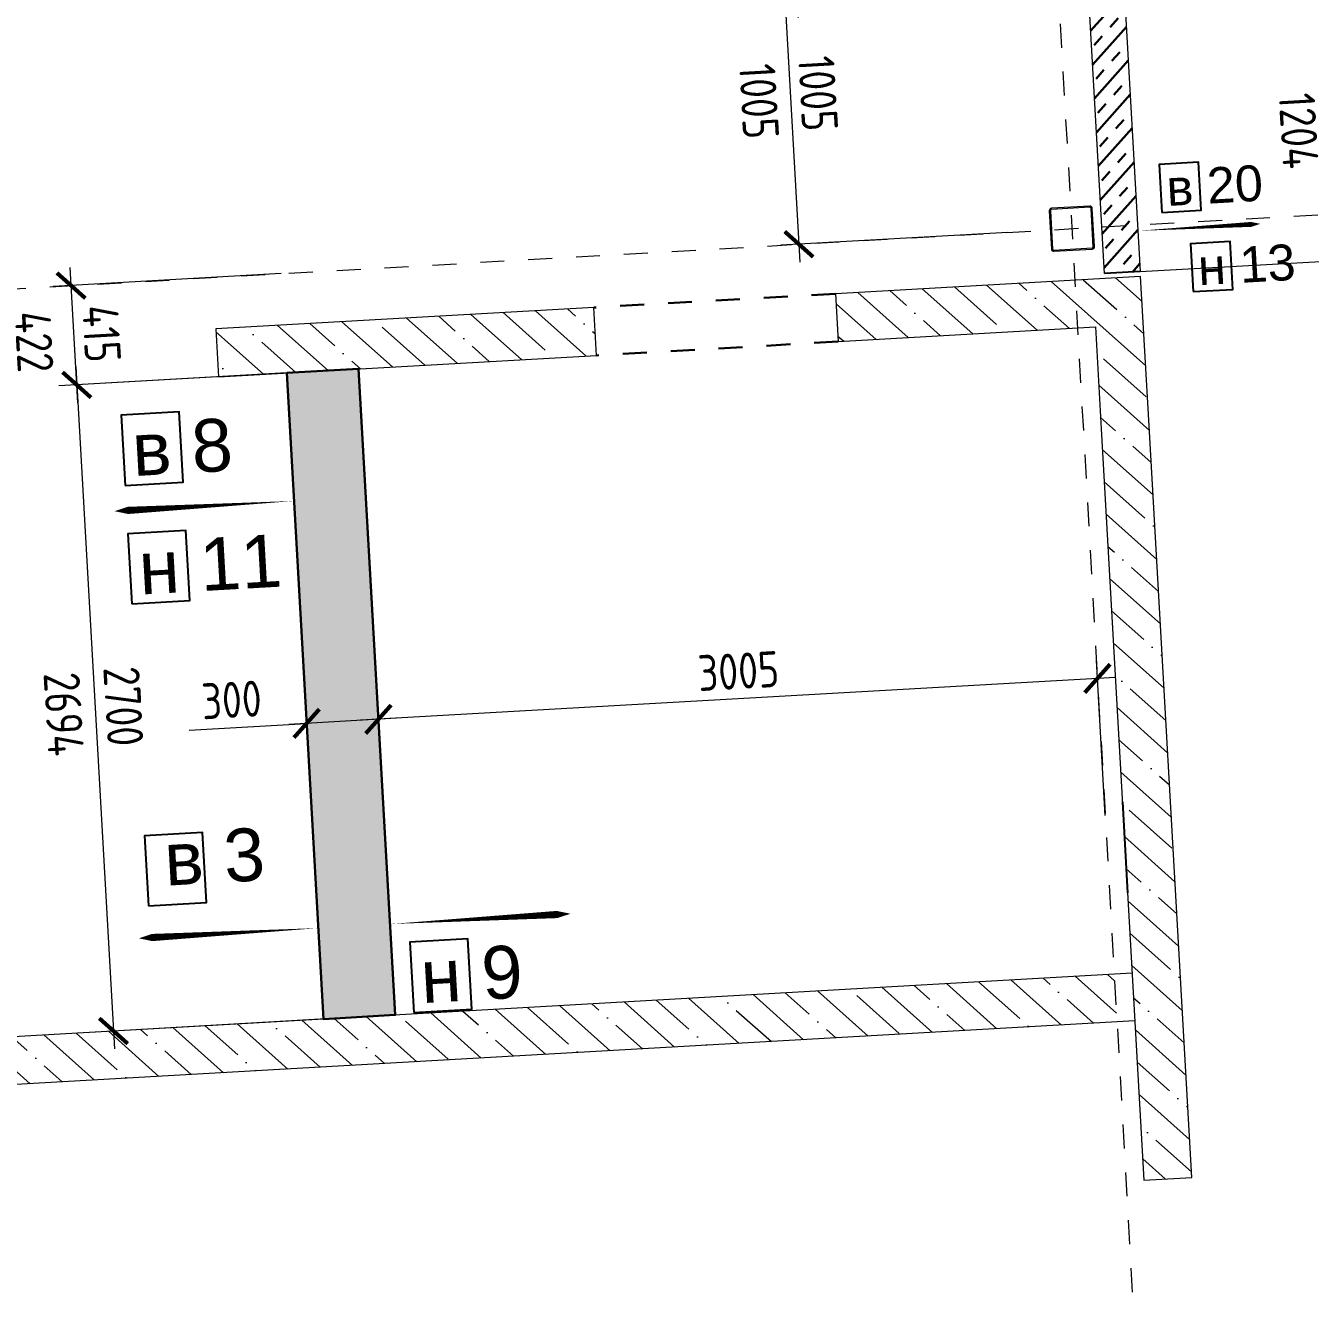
# Model space of a CAD drawing. Header units: metres. Extents: x 93803 to 107732, y 94484 to 125083.
# Drawn here: x 107720.66 to 107726.02, y 110800.46 to 110805.75 of the extents above; entities that cross this region are included whole.
import ezdxf

# ---------------------------------------------------------------- set-up
doc = ezdxf.new("R2010")
doc.units = ezdxf.units.M
doc.header["$PDMODE"] = 35
doc.header["$PDSIZE"] = 1
doc.linetypes.add('_ШПТ__20_т__2_5__Линия сетки', pattern=[25, 20, -2.5, 0, -2.5])
doc.linetypes.add('_ШТР__3__1_5_', pattern=[4.5, 3, -1.5])
doc.layers.get('Defpoints').update_dxf_attribs({"color": 253})
for name, color, linetype in [('2023.10.30_В_ОТКЛОНЕНИЯ', 7, 'Continuous'), ('2023.10.30_Н_ОТКЛОНЕНИЯ', 7, 'Continuous'), ('2023.11.08_В_ОТКЛОНЕНИЯ', 7, 'Continuous'), ('2023.11.08_Н_ОТКЛОНЕНИЯ', 7, 'Continuous')]:
    doc.layers.add(name, color=color, linetype=linetype)
doc.layers.add('Лестницы', color=7, linetype='Continuous', lineweight=9, true_color=0x506c76)
for name, color, linetype, lineweight in [('Оси', 250, 'Continuous', 9), ('Основной', 7, 'Continuous', 30), ('Размеры', 250, 'Continuous', 9), ('Стены', 7, 'Continuous', 18), ('Стены штриховка', 7, 'Continuous', 30)]:
    doc.layers.add(name, color=color, linetype=linetype, lineweight=lineweight)
doc.styles.add('AxeAndPointZ', font='arial.ttf')
doc.styles.add('ГОСТ 2.304', font='CS_Gost2304.shx')
doc.dimstyles.new('невидим', dxfattribs={"dimscale": 100, "dimtxt": 1.5, "dimasz": 1.5, "dimexe": 0.3, "dimexo": 0, "dimgap": 0.5, "dimtad": 1, "dimdec": 0, "dimtxsty": 'ГОСТ 2.304', "dimblk": 'OBLIQUE', "dimcen": 2.5, "dimdle": 0.5, "dimse1": 1, "dimse2": 1, "dimsd1": 1, "dimsd2": 1, "dimadec": 0, "dimazin": 2, "dimtfac": 0.75, "dimtdec": 0, "dimtofl": 0, "dimtmove": 2, "dimatfit": 3, "dimfxl": 1, "dimtfill": 1, "dimtolj": 1, "dimlwd": 9, "dimlwe": 9, "dimarcsym": 1})
doc.dimstyles.new('СПДС', dxfattribs={"dimscale": 100, "dimtxt": 2, "dimasz": 1.5, "dimexe": 1, "dimexo": 0, "dimgap": 0.5, "dimtad": 1, "dimdec": 0, "dimtxsty": 'ГОСТ 2.304', "dimblk": 'ARCHTICK', "dimcen": 2.5, "dimdle": 1, "dimadec": 0, "dimazin": 2, "dimtfac": 0.75, "dimtdec": 0, "dimtmove": 1, "dimatfit": 3, "dimfxl": 1, "dimtfill": 1, "dimtolj": 1, "dimlwd": 9, "dimlwe": 9, "dimarcsym": 1})

# ---------------------------------------------------------------- blocks, each defined once
blk = doc.blocks.new('_ArchTick')
at = {"color": 0, "linetype": 'ByBlock', "const_width": 0.15}
blk.add_lwpolyline([(-0.5, -0.5), (0.5, 0.5)], dxfattribs=at)
blk = doc.blocks.new('*D4984')
at = {"layer": 'Defpoints', "color": 0, "ltscale": 75, "transparency": 16777216}
for p in [(39131.5, 5790), (38126.5, 5740.3), (39131.5, 4916.3)]:
    blk.add_point(p, dxfattribs=at)
at = {"layer": 'Размеры', "color": 0, "lineweight": 9, "ltscale": 75, "transparency": 16777216}
for p, q in [((39131.5, 5790), (39131.5, 4841.3)), ((38126.5, 5740.3), (38126.5, 4841.3)), ((38051.5, 4916.3), (39206.5, 4916.3))]:
    blk.add_line(p, q, dxfattribs=at)
at = {"layer": 'Размеры', "color": 0, "lineweight": 9, "ltscale": 75, "transparency": 16777216, "xscale": 112.5, "yscale": 112.5, "zscale": 112.5, "rotation": 180}
blk.add_blockref('_ArchTick', (38126.5, 4916.3), dxfattribs=at)
at = {"layer": 'Размеры', "color": 0, "lineweight": 9, "ltscale": 75, "transparency": 16777216, "xscale": 112.5, "yscale": 112.5, "zscale": 112.5}
blk.add_blockref('_ArchTick', (39131.5, 4916.3), dxfattribs=at)
at = {"layer": 'Размеры', "color": 0, "lineweight": 25, "ltscale": 75, "transparency": 16777216, "insert": (38508.2, 5031.9), "char_height": 150, "width": 186.231, "attachment_point": 5, "style": 'ГОСТ 2.304'}
blk.add_mtext('\\A1;1005', dxfattribs=at)
blk = doc.blocks.new('*D3674')
at = {"layer": 'Defpoints', "color": 0, "ltscale": 100, "transparency": 16777216}
for p in [(38126, 6272.4, 1025.8), (39131.5, 5923.3), (39131.5, 5032.5)]:
    blk.add_point(p, dxfattribs=at)
at = {"color": 0, "ltscale": 100, "transparency": 16777216, "insert": (38526.6, 4784.3), "char_height": 150, "attachment_point": 5, "style": 'ГОСТ 2.304', "bg_fill": 3, "box_fill_scale": 1.1, "bg_fill_color": 256, "bg_fill_true_color": 13158600, "bg_fill_transparency": 0}
blk.add_mtext('\\A1;1005', dxfattribs=at)
blk = doc.blocks.new('_Oblique')
at = {"color": 0, "linetype": 'ByBlock', "lineweight": -2}
blk.add_line((-0.5, -0.5), (0.5, 0.5), dxfattribs=at)
blk = doc.blocks.new('*U1215')
at = {"lineweight": 9}
for points in [[(-80, -90), (80, -90, 0.414214), (90, -80), (90, 80, 0.414214), (80, 90), (-80, 90, 0.414214), (-90, 80), (-90, -80, 0.414214)], [(-80, -85), (80, -85, 0.414214), (85, -80), (85, 80, 0.414214), (80, 85), (-80, 85, 0.414214), (-85, 80), (-85, -80, 0.414214)]]:
    blk.add_lwpolyline(points, format="xyb", close=True, dxfattribs=at)
blk = doc.blocks.new('*D4919')
at = {"layer": 'Defpoints', "color": 0, "ltscale": 75, "transparency": 16777216}
for p in [(39326.5, 7161), (38126.5, 6332), (39326.5, 6332)]:
    blk.add_point(p, dxfattribs=at)
at = {"layer": 'Размеры', "color": 0, "lineweight": 9, "ltscale": 75, "transparency": 16777216}
for p, q in [((38126.5, 6332), (38126.5, 7236)), ((39326.5, 6332), (39326.5, 7236)), ((38051.5, 7161), (39401.5, 7161))]:
    blk.add_line(p, q, dxfattribs=at)
at = {"layer": 'Размеры', "color": 0, "lineweight": 9, "ltscale": 75, "transparency": 16777216, "xscale": 112.5, "yscale": 112.5, "zscale": 112.5, "rotation": 180}
blk.add_blockref('_ArchTick', (38126.5, 7161), dxfattribs=at)
at = {"layer": 'Размеры', "color": 0, "lineweight": 9, "ltscale": 75, "transparency": 16777216, "xscale": 112.5, "yscale": 112.5, "zscale": 112.5}
blk.add_blockref('_ArchTick', (39326.5, 7161), dxfattribs=at)
at = {"layer": 'Размеры', "color": 0, "lineweight": 25, "ltscale": 75, "transparency": 16777216, "insert": (38806, 7279.3), "char_height": 150, "attachment_point": 5, "style": 'ГОСТ 2.304'}
blk.add_mtext('\\A1;1200', dxfattribs=at)
blk = doc.blocks.new('*D4947')
at = {"layer": 'Defpoints', "color": 0, "ltscale": 75, "transparency": 16777216}
for p in [(41583.1, 6057), (41010.9, 3052), (41432.6, 3052)]:
    blk.add_point(p, dxfattribs=at)
at = {"layer": 'Размеры', "color": 0, "lineweight": 9, "ltscale": 75, "transparency": 16777216}
for p, q in [((41010.9, 6132), (41010.9, 2977)), ((41583.1, 6057), (40935.9, 6057)), ((41432.6, 3052), (40935.9, 3052))]:
    blk.add_line(p, q, dxfattribs=at)
at = {"layer": 'Размеры', "color": 0, "lineweight": 9, "ltscale": 75, "transparency": 16777216, "xscale": 112.5, "yscale": 112.5, "zscale": 112.5}
for p, rotation in [((41010.9, 6057), 90), ((41010.9, 3052), 270)]:
    blk.add_blockref('_ArchTick', p, dxfattribs=dict(at, rotation=rotation))
at = {"layer": 'Размеры', "color": 0, "lineweight": 25, "ltscale": 75, "transparency": 16777216, "insert": (40895.3, 4563.3), "char_height": 150, "attachment_point": 5, "rotation": 90, "style": 'ГОСТ 2.304'}
blk.add_mtext('\\A1;3005', dxfattribs=at)
blk = doc.blocks.new('*D4544')
at = {"layer": 'Defpoints', "color": 0, "ltscale": 75, "transparency": 16777216}
for p in [(39546.5, 3052), (42246.5, 3052), (42246.5, 1874.5)]:
    blk.add_point(p, dxfattribs=at)
at = {"layer": 'Размеры', "color": 0, "lineweight": 9, "ltscale": 75, "transparency": 16777216}
for p, q in [((39546.5, 3052), (39546.5, 1799.5)), ((42246.5, 3052), (42246.5, 1799.5)), ((39471.5, 1874.5), (42321.5, 1874.5))]:
    blk.add_line(p, q, dxfattribs=at)
at = {"layer": 'Размеры', "color": 0, "lineweight": 9, "ltscale": 75, "transparency": 16777216, "xscale": 112.5, "yscale": 112.5, "zscale": 112.5, "rotation": 180}
blk.add_blockref('_ArchTick', (39546.5, 1874.5), dxfattribs=at)
at = {"layer": 'Размеры', "color": 0, "lineweight": 9, "ltscale": 75, "transparency": 16777216, "xscale": 112.5, "yscale": 112.5, "zscale": 112.5}
blk.add_blockref('_ArchTick', (42246.5, 1874.5), dxfattribs=at)
at = {"layer": 'Размеры', "color": 0, "lineweight": 25, "ltscale": 75, "transparency": 16777216, "insert": (40896.5, 1992.8), "char_height": 150, "attachment_point": 5, "style": 'ГОСТ 2.304'}
blk.add_mtext('\\A1;2700', dxfattribs=at)
blk = doc.blocks.new('*D4545')
at = {"layer": 'Defpoints', "color": 0, "ltscale": 75, "transparency": 16777216}
for p in [(39131.5, 2752), (39546.5, 2752), (39131.5, 1874.5)]:
    blk.add_point(p, dxfattribs=at)
at = {"layer": 'Размеры', "color": 0, "lineweight": 9, "ltscale": 75, "transparency": 16777216}
for p, q in [((39131.5, 2752), (39131.5, 1799.5)), ((39546.5, 2752), (39546.5, 1799.5)), ((39621.5, 1874.5), (39056.5, 1874.5))]:
    blk.add_line(p, q, dxfattribs=at)
at = {"layer": 'Размеры', "color": 0, "lineweight": 9, "ltscale": 75, "transparency": 16777216, "xscale": 112.5, "yscale": 112.5, "zscale": 112.5, "rotation": 180}
blk.add_blockref('_ArchTick', (39131.5, 1874.5), dxfattribs=at)
at = {"layer": 'Размеры', "color": 0, "lineweight": 9, "ltscale": 75, "transparency": 16777216, "xscale": 112.5, "yscale": 112.5, "zscale": 112.5}
blk.add_blockref('_ArchTick', (39546.5, 1874.5), dxfattribs=at)
at = {"layer": 'Размеры', "color": 0, "lineweight": 25, "ltscale": 75, "transparency": 16777216, "insert": (39339, 1990.1), "char_height": 150, "attachment_point": 5, "style": 'ГОСТ 2.304'}
blk.add_mtext('\\A1;415', dxfattribs=at)
blk = doc.blocks.new('*D4546')
at = {"layer": 'Defpoints', "color": 0, "ltscale": 75, "transparency": 16777216}
for p in [(41086.8, 3052), (41010.9, 2752), (41086.8, 2752)]:
    blk.add_point(p, dxfattribs=at)
at = {"layer": 'Размеры', "color": 0, "lineweight": 9, "ltscale": 75, "transparency": 16777216}
for p, q in [((41010.9, 3127), (41010.9, 2677)), ((41086.8, 3052), (40935.9, 3052)), ((41086.8, 2752), (40935.9, 2752)), ((41010.9, 2261), (41010.9, 2752))]:
    blk.add_line(p, q, dxfattribs=at)
at = {"layer": 'Размеры', "color": 0, "lineweight": 9, "ltscale": 75, "transparency": 16777216, "xscale": 112.5, "yscale": 112.5, "zscale": 112.5}
for p, rotation in [((41010.9, 3052), 90), ((41010.9, 2752), 270)]:
    blk.add_blockref('_ArchTick', p, dxfattribs=dict(at, rotation=rotation))
at = {"layer": 'Размеры', "color": 0, "lineweight": 25, "ltscale": 75, "transparency": 16777216, "insert": (40895.3, 2444.8), "char_height": 150, "attachment_point": 5, "rotation": 90, "style": 'ГОСТ 2.304'}
blk.add_mtext('\\A1;300', dxfattribs=at)
blk = doc.blocks.new('34433')
at = {"layer": 'Стены штриховка', "lineweight": 9}
h = blk.add_hatch(dxfattribs=at)
h.set_pattern_fill('ANSI35', color=256, scale=30)
h.set_pattern_definition([(45, (-90163.45, 379.79), (-134.70384, 134.70384), []), (45, (-90028.75, 379.79), (-134.70384, 134.70384), [238.125, -47.625, 0, -47.625])])
h.paths.add_polyline_path([(43111.5, 6332), (39971.5, 6332), (39346.5, 6332), (39346.5, 6057), (39546.5, 6057), (39546.5, 6132), (39971.5, 6132), (43111.5, 6132)])
h.paths.add_polyline_path([(39546.5, 6057), (39346.5, 6057), (39346.5, 5057), (39546.5, 5057)])
h.paths.add_polyline_path([(42446.5, 6057), (42246.5, 6057), (42246.5, 132), (42446.5, 132)])
h.paths.add_polyline_path([(45131.5, 6332), (44421.5, 6332), (44421.5, 6132), (45086.5, 6132), (45086.5, 6057), (45131.5, 6057)])
h.paths.add_polyline_path([(45286.5, 6332), (45131.5, 6332), (45131.5, 6057), (45286.5, 6057)])
h.paths.add_polyline_path([(45286.5, 6057), (45131.5, 6057), (45131.5, -68), (45286.5, -68), (45286.5, 57), (45286.5, 5057)])
h.paths.add_polyline_path([(45131.5, 6057), (45086.5, 6057), (45086.5, 5057), (45086.5, 132), (44336.5, 132), (44336.5, -68), (45131.5, -68)])
h.paths.add_polyline_path([(43136.5, 132), (40046.5, 132), (39546.5, 132), (39546.5, 1457), (39346.5, 1457), (39346.5, 57), (39346.5, -68), (40046.5, -68), (43136.5, -68)])
h.paths.add_polyline_path([(39546.5, 4047), (39346.5, 4047), (39346.5, 2467), (39546.5, 2467)])
blk.add_lwpolyline([(39326.5, 6332), (39326.5, 6182)])
at = {"layer": 'Лестницы'}
for points in [[(39546.5, 5057), (39546.5, 6132), (39971.5, 6132), (43111.5, 6132), (43111.5, 6332), (39971.5, 6332), (39346.5, 6332), (39346.5, 5057)], [(39346.5, 4047), (39346.5, 2467), (39546.5, 2467), (39546.5, 4047)]]:
    blk.add_lwpolyline(points, close=True, dxfattribs=at)
for points in [[(42246.5, 6132), (42246.5, 132)], [(42446.5, 6132), (42446.5, 132)]]:
    blk.add_lwpolyline(points, dxfattribs=at)
at = {"layer": 'Лестницы', "linetype": '_ШТР__3__1_5_', "lineweight": 30}
for points in [[(39346.5, 5057), (39346.5, 4047)], [(39546.5, 5057), (39546.5, 4047)]]:
    blk.add_lwpolyline(points, dxfattribs=at)
at = {"layer": 'Оси', "linetype": '_ШПТ__20_т__2_5__Линия сетки'}
for p, q in [((39131.5, -815.2), (39131.5, 12717.6)), ((14075.1, 6057), (46878.1, 6057))]:
    blk.add_line(p, q, dxfattribs=at)
at = {"layer": 'Стены', "lineweight": 30}
blk.add_lwpolyline([(39546.5, 2752), (39546.5, 3052), (42246.5, 3052), (42246.5, 2752), (39546.5, 2752)], dxfattribs=at)
at = {"layer": 'Размеры', "color": 0, "lineweight": 25, "ltscale": 75}
for base, p1, p2, picture, middle, dimtype in [((39326.5, 7161), (38126.5, 6332), (39326.5, 6332), '*D4919', (38806, 7161), 160), ((39131.5, 4916.3), (38126.5, 5740.3), (39131.5, 5790), '*D4984', (38508.2, 4916.3), 160), ((42246.5, 1874.5), (39546.5, 3052), (42246.5, 3052), '*D4544', (40896.5, 1874.5), 128), ((39131.5, 1874.5), (39546.5, 2752), (39131.5, 2752), '*D4545', (39339, 1874.5), 128)]:
    dim = blk.add_linear_dim(base=base, p1=p1, p2=p2, dimstyle='СПДС', override={"dimscale": 75, "dimtfill": 0}, dxfattribs=at)
    dim.commit()
    dim.dimension.update_dxf_attribs({"geometry": picture, "text_midpoint": middle, "dimtype": dimtype})
for base, p1, p2, picture, middle, dimtype in [((41010.9, 3052), (41583.1, 6057), (41432.6, 3052), '*D4947', (41010.9, 4563.3), 160), ((41010.9, 2752), (41086.8, 3052), (41086.8, 2752), '*D4546', (41010.9, 2444.8), 128)]:
    dim = blk.add_linear_dim(base=base, p1=p1, p2=p2, angle=90, dimstyle='СПДС', override={"dimscale": 75, "dimtfill": 0}, dxfattribs=at)
    dim.commit()
    dim.dimension.update_dxf_attribs({"geometry": picture, "text_midpoint": middle, "dimtype": dimtype})
at = {"ltscale": 100, "insert": (38777.7, 7025.3), "char_height": 150, "attachment_point": 5, "style": 'ГОСТ 2.304', "bg_fill": 3, "box_fill_scale": 1.1, "bg_fill_color": 256, "bg_fill_true_color": 13158600, "bg_fill_transparency": 0}
blk.add_mtext('\\A1;1204', dxfattribs=at)
at = {"ltscale": 100}
dim = blk.add_linear_dim(base=(39131.4592, 5032.496), p1=(38125.9881, 6272.4257, 1025.8), p2=(39131.4592, 5923.2699), dimstyle='невидим', dxfattribs=at)
dim.commit()
dim.dimension.update_dxf_attribs({"geometry": '*D3674', "text_midpoint": (38526.5744, 4784.2561), "dimtype": 128})
at = {"layer": 'Стены штриховка'}
h = blk.add_hatch(dxfattribs=at)
h.set_pattern_fill('ASHLER', color=256, scale=200, angle=270, pattern_type=2)
h.set_pattern_definition([(315, (-70068.45, 379.79), (70.71068, 70.71068), []), (315, (-69997.75, 379.79), (70.71068, 70.71068), [50, -50])])
h.paths.add_polyline_path([(39326.5, 6332), (38126.5, 6332), (38126.5, 6182), (39326.5, 6182)])
at = {"layer": 'Стены штриховка', "lineweight": 30}
h = blk.add_hatch(dxfattribs=at)
h.set_pattern_fill('ASHLER', color=256, scale=200, angle=270, pattern_type=2)
h.set_pattern_definition([(315, (-90143.53, 379.79), (70.71068, 70.71068), []), (315, (-90072.83, 379.79), (70.71068, 70.71068), [50, -50])])
h.paths.add_polyline_path([(42246.5, 3052), (39546.5, 3052), (39546.5, 2752), (42246.5, 2752)])
h.paths.add_polyline_path([(36226.5, 6182), (36076.5, 6182), (36076.5, -73), (36226.5, -73)])
h.paths.add_polyline_path([(33016.5, 6182), (32866.5, 6182), (32866.5, -60.5), (33016.5, -60.5)])
h.paths.add_polyline_path([(30106.5, 6182), (29956.5, 6182), (29956.5, -73), (30106.5, -73)])
h.paths.add_polyline_path([(27426.5, 6176), (27276.5, 6176), (27276.5, -73), (27426.5, -73)])
h.paths.add_polyline_path([(24246.5, 6176), (24096.5, 6176), (24096.5, -73), (24246.5, -73)])
h.paths.add_polyline_path([(21016.5, 6182), (20866.5, 6182), (20866.5, -60.5), (21016.5, -60.5)])
h.paths.add_polyline_path([(32928.9, 5315.6), (32915.1, 5424.7), (32915.1, 5719.1), (32928.9, 5610)], flags=16)
at = {"layer": 'Стены'}
blk.add_lwpolyline([(18031.5, 6332), (39326.5, 6332), (39326.5, 6182), (18031.5, 6182)], close=True, dxfattribs=at)
at = {"layer": 'Основной'}
blk.add_blockref('*U1215', (39131.5, 6057), dxfattribs=at)
at = {"ltscale": 100, "char_height": 150, "attachment_point": 5, "style": 'ГОСТ 2.304', "bg_fill": 3, "box_fill_scale": 1.1, "bg_fill_color": 256, "bg_fill_true_color": 13158600, "bg_fill_transparency": 0}
for s, insert in [('\\A1;2694', (40914.9, 1742.5)), ('\\A1;422', (39356.8, 1707))]:
    blk.add_mtext(s, dxfattribs=dict(at, insert=insert))

msp = doc.modelspace()

# ---------------------------------------------------------------- block references
at = {"xscale": 0.001, "yscale": 0.001, "zscale": 0.001, "rotation": 273.2530497410625}
msp.add_blockref('34433', (107716.7554, 110843.6261), dxfattribs=at)

# ---------------------------------------------------------------- next in the draw order: linework, layer by layer
at = {"ltscale": 0.1}
msp.add_line((107725.2343, 110802.5095), (107725.2559, 110802.1302), dxfattribs=at)
at = {"layer": '2023.10.30_В_ОТКЛОНЕНИЯ'}
msp.add_lwpolyline([(107725.3985, 110804.9696), (107725.5633, 110804.979), (107725.5519, 110805.1786), (107725.3872, 110805.1693), (107725.3985, 110804.9696)], dxfattribs=at)
msp.add_lwpolyline([(107725.2991, 110804.8925, 0, 0, 0), (107725.8097, 110804.9215, 0, 0.1091, 0), (107725.6055, 110804.9099, 0.0205, 0.0205, 0), (107725.2991, 110804.8925, 0, 0, 0)], format="xyseb", dxfattribs=at)
at = {"layer": '2023.10.30_Н_ОТКЛОНЕНИЯ'}
msp.add_lwpolyline([(107725.2991, 110804.8925, 0, 0, 0), (107725.8097, 110804.9215, 0, 0.1091, 0), (107725.6055, 110804.9099, 0.0205, 0.0205, 0), (107725.2991, 110804.8925, 0, 0, 0)], format="xyseb", dxfattribs=at)
msp.add_lwpolyline([(107725.5299, 110804.639), (107725.6947, 110804.6484), (107725.6833, 110804.848), (107725.5186, 110804.8387), (107725.5299, 110804.639)], dxfattribs=at)
at = {"layer": '2023.11.08_В_ОТКЛОНЕНИЯ'}
for points in [[(107721.0732, 110803.8302), (107721.3148, 110803.8439), (107721.2981, 110804.1367), (107721.0565, 110804.123), (107721.0732, 110803.8302)], [(107721.1701, 110802.0759), (107721.4117, 110802.0897), (107721.3951, 110802.3825), (107721.1535, 110802.3688), (107721.1701, 110802.0759)]]:
    msp.add_lwpolyline(points, dxfattribs=at)
for points in [[(107721.7774, 110803.7653, 0, 0, 0), (107721.0286, 110803.7228, 0, 0.16, 0), (107721.3281, 110803.7398, 0.03, 0.03, 0), (107721.7774, 110803.7653, 0, 0, 0)], [(107722.1821, 110802.0005, 0, 0, 0), (107722.9309, 110802.0431, 0, 0.16, 0), (107722.6313, 110802.0261, 0.03, 0.03, 0), (107722.1821, 110802.0005, 0, 0, 0)]]:
    msp.add_lwpolyline(points, format="xyseb", dxfattribs=at)
at = {"layer": '2023.11.08_Н_ОТКЛОНЕНИЯ'}
for points in [[(107721.1013, 110803.336), (107721.3429, 110803.3497), (107721.3262, 110803.6425), (107721.0846, 110803.6288), (107721.1013, 110803.336)], [(107722.2772, 110801.6314), (107722.5188, 110801.6451), (107722.5021, 110801.9379), (107722.2605, 110801.9242), (107722.2772, 110801.6314)]]:
    msp.add_lwpolyline(points, dxfattribs=at)
msp.add_lwpolyline([(107721.8787, 110801.9833, 0, 0, 0), (107721.1299, 110801.9407, 0, 0.16, 0), (107721.4294, 110801.9578, 0.03, 0.03, 0), (107721.8787, 110801.9833, 0, 0, 0)], format="xyseb", dxfattribs=at)

# ---------------------------------------------------------------- next in the draw order: texts
at = {"layer": '2023.10.30_В_ОТКЛОНЕНИЯ', "style": 'AxeAndPointZ'}
msp.add_text('в 20', height=0.15, rotation=3.253, dxfattribs=at).set_placement((107725.4221, 110804.996))
at = {"layer": '2023.10.30_Н_ОТКЛОНЕНИЯ', "style": 'AxeAndPointZ'}
msp.add_text('н 13', height=0.15, rotation=3.253, dxfattribs=at).set_placement((107725.5535, 110804.6654))
at = {"layer": '2023.11.08_В_ОТКЛОНЕНИЯ', "style": 'AxeAndPointZ'}
for s, p in [('в 8', (107721.1077, 110803.8689)), ('в 3', (107721.2421, 110802.1601))]:
    msp.add_text(s, height=0.22, rotation=3.253, dxfattribs=at).set_placement(p)
at = {"layer": '2023.11.08_Н_ОТКЛОНЕНИЯ', "style": 'AxeAndPointZ'}
for s, p in [('н 11', (107721.1358, 110803.3747)), ('н 9', (107722.3117, 110801.6701))]:
    msp.add_text(s, height=0.22, rotation=3.253, dxfattribs=at).set_placement(p)

doc.saveas('drawing.dxf')
